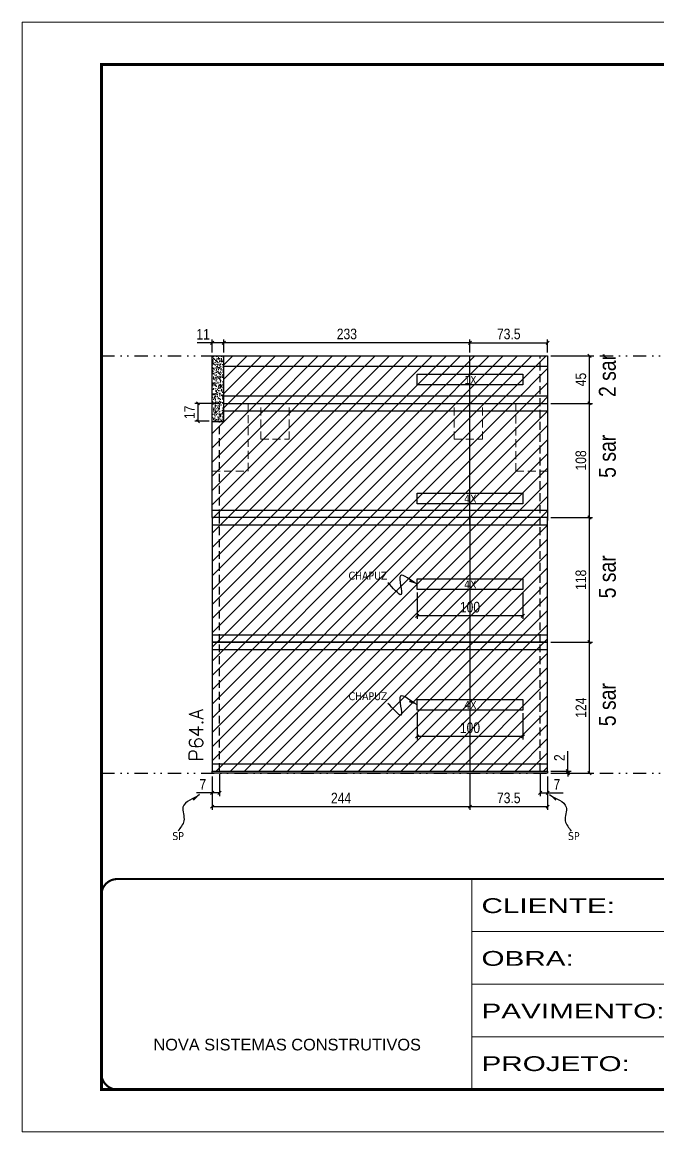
# Model space of a CAD drawing. Extents: x 14400 to 27878, y -21631 to 6985.
# Drawn here: x 16012 to 16614, y -957 to 93 of the extents above; entities that cross this region are included whole.
import ezdxf

# ---------------------------------------------------------------- set-up
doc = ezdxf.new("R2010")
doc.units = 0
for name, pattern in [('CONTINUO', [0]), ('DASHED', [0.75, 0.5, -0.25]), ('DIVIDE2', [0.625, 0.25, -0.125, 0, -0.125, 0, -0.125]), ('HIDDEN', [0.375, 0.25, -0.125])]:
    doc.linetypes.add(name, pattern=pattern)
for name, color, linetype in [('COTA', 241, 'Continuous'), ('NOMENCLATURA', 7, 'Continuous'), ('Nível', 160, 'Continuous'), ('Painéis', 200, 'Continuous'), ('Romaneio', 10, 'Continuous'), ('SARR_2.2x10', 60, 'Continuous'), ('SARR_2.2x7', 40, 'Continuous'), ('Sarrafo de Pressão', 42, 'HIDDEN'), ('texto', 7, 'Continuous')]:
    doc.layers.add(name, color=color, linetype=linetype)
for name, color, linetype, lineweight in [('Folhas', 255, 'Continuous', 9), ('Hachura', 251, 'Continuous', 9), ('SARRAFO DE PRESSAO', 251, 'DASHED', 9), ('Texto Seção', 7, 'Continuous', 15)]:
    doc.layers.add(name, color=color, linetype=linetype, lineweight=lineweight)
doc.styles.add('ARIAL', font='arial.ttf')
doc.styles.add('ARIAL_NARROW', font='ARIALN.TTF', dxfattribs={"height": 0.2})
doc.styles.add('COTA TECNICA', font='techl___.ttf', dxfattribs={"height": 10})
doc.styles.add('COTA TECNICA-50', font='techl___.ttf', dxfattribs={"height": 10})
doc.styles.add('REGUA-120', font='ROMANS.shx', dxfattribs={"height": 15})
doc.styles.get("Standard").update_dxf_attribs({"font": 'arial.ttf'})
doc.styles.add('Tecnologia', font='')
doc.styles.get('Tecnologia').set_extended_font_data('Forgotten Futurist')
doc.dimstyles.new('COTA PAINEL-50', dxfattribs={"dimtxt": 10, "dimasz": 3, "dimexe": 3, "dimexo": 3, "dimgap": 3, "dimtad": 1, "dimdec": 1, "dimzin": 12, "dimdsep": 46, "dimtxsty": 'COTA TECNICA-50', "dimblk1": 'OBLIQUE', "dimblk2": 'OBLIQUE', "dimsah": 1, "dimcen": 0.9, "dimclrd": 4, "dimclre": 4, "dimclrt": 240, "dimadec": 1, "dimazin": 3, "dimtfac": 1, "dimtdec": 1, "dimtmove": 0, "dimatfit": 3, "dimfxl": 1, "dimtolj": 1, "dimtzin": 12, "dimarcsym": 0})
doc.dimstyles.new('PAINEL', dxfattribs={"dimtxt": 10, "dimasz": 3, "dimexe": 3, "dimexo": 3, "dimgap": 3, "dimtad": 1, "dimdec": 1, "dimzin": 12, "dimdsep": 46, "dimtxsty": 'COTA TECNICA', "dimblk1": 'OBLIQUE', "dimblk2": 'OBLIQUE', "dimsah": 1, "dimcen": 0.9, "dimclrd": 4, "dimclre": 4, "dimclrt": 240, "dimadec": 1, "dimazin": 3, "dimtfac": 1, "dimtdec": 1, "dimtmove": 0, "dimatfit": 3, "dimfxl": 1, "dimtolj": 1, "dimtzin": 12, "dimarcsym": 0})
doc.dimstyles.get("Standard").update_dxf_attribs({"dimtxt": 0.18, "dimasz": 0.18, "dimexe": 0.18, "dimexo": 0.0625, "dimgap": 0.09, "dimtad": 0, "dimtih": 1, "dimtoh": 1, "dimdec": 4, "dimzin": 0, "dimdsep": 46, "dimtxsty": 'Standard', "dimcen": 0.09, "dimadec": 0, "dimazin": 0, "dimtfac": 1, "dimtdec": 4, "dimtofl": 0, "dimtmove": 0, "dimatfit": 3, "dimfxl": 1, "dimtolj": 1, "dimtzin": 0, "dimarcsym": 0})

# ---------------------------------------------------------------- blocks, each defined once
blk = doc.blocks.new('9999999999')
at = {"color": 30, "linetype": 'CONTINUO'}
for p, q in [((98564.6, 34230.2), (98564.6, 34429.4)), ((98564.6, 34379.6), (99584, 34379.6)), ((98564.6, 34329.8), (99488, 34329.8)), ((99584, 34329.8), (99488, 34329.8)), ((99488, 34329.8), (99488, 34230.2)), ((98564.6, 34280), (99488, 34280))]:
    blk.add_line(p, q, dxfattribs=at)
at = {"color": 30, "linetype": 'CONTINUO', "const_width": 2}
blk.add_lwpolyline([(99584, 34230.2), (99584, 34414.4, 0.414214), (99569, 34429.4), (98229, 34429.4, 0.414214), (98214, 34414.4), (98214, 34245.2, 0.414214), (98229, 34230.2), (99584, 34230.2)], format="xyb", dxfattribs=at)
at = {"layer": 'Folhas'}
blk.add_lwpolyline([(98139, 34190.2), (99624, 34190.2), (99624, 35240.2), (98139, 35240.2)], close=True, dxfattribs=at)
at = {"layer": 'Folhas', "color": 30, "const_width": 3}
blk.add_lwpolyline([(98214, 34230.2), (99584, 34230.2), (99584, 35200.2), (98214, 35200.2)], close=True, dxfattribs=at)
at = {"color": 7, "linetype": 'Continuous', "ltscale": 5, "style": 'ARIAL'}
for s, height, p in [('SKR', 15.48, (98837.7, 34393.1)), ('LEAF LOEFGREN', 15.483, (98837.7, 34343.3)), ('1° SUBSOLO INFERIOR', 15.483, (98837.7, 34293.5)), ('NOVA SISTEMAS CONSTRUTIVOS', 11.059, (98263.2, 34267.2)), ('PILARES', 15.48, (98837.7, 34243.7))]:
    blk.add_text(s, height=height, dxfattribs=at).set_placement(p)
at = {"layer": 'Folhas', "color": 7, "style": 'Tecnologia', "width": 1.5}
for s, p in [('CLIENTE:', (98573.7, 34397.2)), ('OBRA:', (98573.7, 34347.3)), ('PAVIMENTO:', (98573.7, 34297.5)), ('PROJETO:', (98573.7, 34247.7))]:
    blk.add_text(s, height=14, dxfattribs=at).set_placement(p)
blk = doc.blocks.new('_Oblique')
at = {"color": 0, "linetype": 'ByBlock', "lineweight": -2}
blk.add_line((-0.5, -0.5), (0.5, 0.5), dxfattribs=at)
blk = doc.blocks.new('*D2339')
at = {"layer": 'COTA', "color": 4, "lineweight": -2, "transparency": 16777216}
for p, q in [((16198.8, -618.4), (16198.8, -639)), ((16191.8, -620.4), (16191.8, -639)), ((16191.8, -636), (16177, -636)), ((16198.8, -636), (16191.8, -636))]:
    blk.add_line(p, q, dxfattribs=at)
at = {"layer": 'Defpoints', "color": 0, "transparency": 16777216}
for p in [(16191.8, -617.4), (16198.8, -615.4), (16191.8, -636)]:
    blk.add_point(p, dxfattribs=at)
at = {"layer": 'COTA', "color": 4, "lineweight": -2, "transparency": 16777216, "xscale": 3, "yscale": 3, "zscale": 3, "rotation": 180}
blk.add_blockref('_Oblique', (16191.8, -636), dxfattribs=at)
at = {"layer": 'COTA', "color": 4, "lineweight": -2, "transparency": 16777216, "xscale": 3, "yscale": 3, "zscale": 3}
blk.add_blockref('_Oblique', (16198.8, -636), dxfattribs=at)
at = {"layer": 'COTA', "color": 240, "transparency": 16777216, "insert": (16182.9, -627.9), "char_height": 10, "attachment_point": 5, "style": 'COTA TECNICA-50'}
blk.add_mtext('\\A1;7', dxfattribs=at)
blk = doc.blocks.new('*D2340')
at = {"layer": 'COTA', "color": 4, "lineweight": -2, "transparency": 16777216}
for p, q in [((16502.3, -618.4), (16502.3, -639)), ((16509.3, -620.4), (16509.3, -639)), ((16502.3, -636), (16509.3, -636)), ((16509.3, -636), (16524, -636))]:
    blk.add_line(p, q, dxfattribs=at)
at = {"layer": 'Defpoints', "color": 0, "transparency": 16777216}
for p in [(16502.3, -615.4), (16509.3, -617.4), (16509.3, -636)]:
    blk.add_point(p, dxfattribs=at)
at = {"layer": 'COTA', "color": 4, "lineweight": -2, "transparency": 16777216, "xscale": 3, "yscale": 3, "zscale": 3, "rotation": 180}
blk.add_blockref('_Oblique', (16502.3, -636), dxfattribs=at)
at = {"layer": 'COTA', "color": 4, "lineweight": -2, "transparency": 16777216, "xscale": 3, "yscale": 3, "zscale": 3}
blk.add_blockref('_Oblique', (16509.3, -636), dxfattribs=at)
at = {"layer": 'COTA', "color": 240, "transparency": 16777216, "insert": (16518.1, -627.9), "char_height": 10, "attachment_point": 5, "style": 'COTA TECNICA-50'}
blk.add_mtext('\\A1;7', dxfattribs=at)
blk = doc.blocks.new('*D2341')
at = {"layer": 'Defpoints', "color": 0, "linetype": 'ByBlock', "transparency": 16777216}
for p in [(16509.3, -493.4), (16548.9, -493.4), (16509.3, -617.4)]:
    blk.add_point(p, dxfattribs=at)
at = {"layer": 'Romaneio', "color": 4, "linetype": 'ByBlock', "lineweight": -2, "transparency": 16777216}
for p, q in [((16512.3, -493.4), (16551.9, -493.4)), ((16548.9, -617.4), (16548.9, -493.4)), ((16512.3, -617.4), (16551.9, -617.4))]:
    blk.add_line(p, q, dxfattribs=at)
at = {"layer": 'Romaneio', "color": 4, "linetype": 'ByBlock', "lineweight": -2, "transparency": 16777216, "xscale": 3, "yscale": 3, "zscale": 3}
for p, rotation in [((16548.9, -493.4), 90), ((16548.9, -617.4), 270)]:
    blk.add_blockref('_Oblique', p, dxfattribs=dict(at, rotation=rotation))
at = {"layer": 'Romaneio', "color": 240, "linetype": 'ByBlock', "transparency": 16777216, "insert": (16540.8, -555.4), "char_height": 10, "attachment_point": 5, "rotation": 90, "style": 'COTA TECNICA'}
blk.add_mtext('\\A1;124', dxfattribs=at)
blk = doc.blocks.new('*D2342')
at = {"layer": 'Defpoints', "color": 0, "linetype": 'ByBlock', "transparency": 16777216}
for p in [(16509.3, -493.4), (16548.9, -493.4), (16509.3, -617.4)]:
    blk.add_point(p, dxfattribs=at)
at = {"layer": 'Romaneio', "color": 4, "linetype": 'ByBlock', "lineweight": -2, "transparency": 16777216}
for p, q in [((16512.3, -493.4), (16551.9, -493.4)), ((16548.9, -617.4), (16548.9, -493.4)), ((16512.3, -617.4), (16551.9, -617.4))]:
    blk.add_line(p, q, dxfattribs=at)
at = {"layer": 'Romaneio', "color": 4, "linetype": 'ByBlock', "lineweight": -2, "transparency": 16777216, "xscale": 3, "yscale": 3, "zscale": 3}
for p, rotation in [((16548.9, -493.4), 90), ((16548.9, -617.4), 270)]:
    blk.add_blockref('_Oblique', p, dxfattribs=dict(at, rotation=rotation))
at = {"layer": 'Romaneio', "color": 240, "linetype": 'ByBlock', "transparency": 16777216, "insert": (16540.8, -555.4), "char_height": 10, "attachment_point": 5, "rotation": 90, "style": 'COTA TECNICA'}
blk.add_mtext('\\A1;124', dxfattribs=at)
blk = doc.blocks.new('*D2343')
at = {"layer": 'COTA', "color": 4, "lineweight": -2, "transparency": 16777216}
for p, q in [((16512.3, -375.4), (16551.9, -375.4)), ((16548.9, -493.4), (16548.9, -375.4)), ((16512.3, -493.4), (16551.9, -493.4))]:
    blk.add_line(p, q, dxfattribs=at)
at = {"layer": 'Defpoints', "color": 0, "transparency": 16777216}
for p in [(16509.3, -375.4), (16548.9, -375.4), (16509.3, -493.4)]:
    blk.add_point(p, dxfattribs=at)
at = {"layer": 'COTA', "color": 4, "lineweight": -2, "transparency": 16777216, "xscale": 3, "yscale": 3, "zscale": 3}
for p, rotation in [((16548.9, -375.4), 90), ((16548.9, -493.4), 270)]:
    blk.add_blockref('_Oblique', p, dxfattribs=dict(at, rotation=rotation))
at = {"layer": 'COTA', "color": 240, "transparency": 16777216, "insert": (16540.8, -434.4), "char_height": 10, "attachment_point": 5, "rotation": 90, "style": 'COTA TECNICA-50'}
blk.add_mtext('\\A1;118', dxfattribs=at)
blk = doc.blocks.new('*D2344')
at = {"layer": 'COTA', "color": 4, "lineweight": -2, "transparency": 16777216}
for p, q in [((16528.5, -615.4), (16528.5, -596.6)), ((16512.3, -615.4), (16531.5, -615.4)), ((16512.3, -617.4), (16531.5, -617.4)), ((16528.5, -617.4), (16528.5, -615.4)), ((16528.5, -617.4), (16528.5, -620.4))]:
    blk.add_line(p, q, dxfattribs=at)
at = {"layer": 'Defpoints', "color": 0, "transparency": 16777216}
for p in [(16509.3, -615.4), (16509.3, -617.4), (16528.5, -617.4)]:
    blk.add_point(p, dxfattribs=at)
at = {"layer": 'COTA', "color": 4, "lineweight": -2, "transparency": 16777216, "xscale": 3, "yscale": 3, "zscale": 3}
for p, rotation in [((16528.5, -615.4), 270), ((16528.5, -617.4), 90)]:
    blk.add_blockref('_Oblique', p, dxfattribs=dict(at, rotation=rotation))
at = {"layer": 'COTA', "color": 240, "transparency": 16777216, "insert": (16520.5, -602.7), "char_height": 10, "attachment_point": 5, "rotation": 90, "style": 'COTA TECNICA-50'}
blk.add_mtext('\\A1;2', dxfattribs=at)
blk = doc.blocks.new('*D2371')
at = {"layer": 'COTA', "color": 4, "lineweight": -2, "transparency": 16777216}
for p, q in [((16435.8, -618.4), (16435.8, -652)), ((16191.8, -620.4), (16191.8, -652)), ((16191.8, -649), (16435.8, -649))]:
    blk.add_line(p, q, dxfattribs=at)
at = {"layer": 'Defpoints', "color": 0, "transparency": 16777216}
for p in [(16191.8, -617.4), (16435.8, -615.4), (16435.8, -649)]:
    blk.add_point(p, dxfattribs=at)
at = {"layer": 'COTA', "color": 4, "lineweight": -2, "transparency": 16777216, "xscale": 3, "yscale": 3, "zscale": 3, "rotation": 180}
blk.add_blockref('_Oblique', (16191.8, -649), dxfattribs=at)
at = {"layer": 'COTA', "color": 4, "lineweight": -2, "transparency": 16777216, "xscale": 3, "yscale": 3, "zscale": 3}
blk.add_blockref('_Oblique', (16435.8, -649), dxfattribs=at)
at = {"layer": 'COTA', "color": 240, "transparency": 16777216, "insert": (16313.8, -640.9), "char_height": 10, "attachment_point": 5, "style": 'COTA TECNICA-50'}
blk.add_mtext('\\A1;244', dxfattribs=at)
blk = doc.blocks.new('*D2372')
at = {"layer": 'COTA', "color": 4, "lineweight": -2, "transparency": 16777216}
for p, q in [((16435.8, -618.4), (16435.8, -652)), ((16509.3, -620.4), (16509.3, -652)), ((16435.8, -649), (16509.3, -649))]:
    blk.add_line(p, q, dxfattribs=at)
at = {"layer": 'Defpoints', "color": 0, "transparency": 16777216}
for p in [(16435.8, -615.4), (16509.3, -617.4), (16509.3, -649)]:
    blk.add_point(p, dxfattribs=at)
at = {"layer": 'COTA', "color": 4, "lineweight": -2, "transparency": 16777216, "xscale": 3, "yscale": 3, "zscale": 3, "rotation": 180}
blk.add_blockref('_Oblique', (16435.8, -649), dxfattribs=at)
at = {"layer": 'COTA', "color": 4, "lineweight": -2, "transparency": 16777216, "xscale": 3, "yscale": 3, "zscale": 3}
blk.add_blockref('_Oblique', (16509.3, -649), dxfattribs=at)
at = {"layer": 'COTA', "color": 240, "transparency": 16777216, "insert": (16472.5, -640.8), "char_height": 10, "attachment_point": 5, "style": 'COTA TECNICA-50'}
blk.add_mtext('\\A1;73.5', dxfattribs=at)
blk = doc.blocks.new('*D2379')
at = {"layer": 'COTA', "color": 4, "linetype": 'ByBlock', "lineweight": -2, "transparency": 16777216}
for p, q in [((16385.8, -560.6), (16385.8, -585.5)), ((16485.8, -560.6), (16485.8, -585.5)), ((16485.8, -582.5), (16385.8, -582.5))]:
    blk.add_line(p, q, dxfattribs=at)
at = {"layer": 'Defpoints', "color": 0, "linetype": 'ByBlock', "transparency": 16777216}
for p in [(16385.8, -557.6), (16485.8, -557.6), (16385.8, -582.5)]:
    blk.add_point(p, dxfattribs=at)
at = {"layer": 'COTA', "color": 4, "linetype": 'ByBlock', "lineweight": -2, "transparency": 16777216, "xscale": 3, "yscale": 3, "zscale": 3, "rotation": 180}
blk.add_blockref('_Oblique', (16385.8, -582.5), dxfattribs=at)
at = {"layer": 'COTA', "color": 4, "linetype": 'ByBlock', "lineweight": -2, "transparency": 16777216, "xscale": 3, "yscale": 3, "zscale": 3}
blk.add_blockref('_Oblique', (16485.8, -582.5), dxfattribs=at)
at = {"layer": 'COTA', "color": 240, "linetype": 'ByBlock', "transparency": 16777216, "insert": (16435.8, -574.4), "char_height": 10, "attachment_point": 5, "style": 'COTA TECNICA'}
blk.add_mtext('\\A1;100', dxfattribs=at)
blk = doc.blocks.new('*D2380')
at = {"layer": 'COTA', "color": 4, "linetype": 'ByBlock', "lineweight": -2, "transparency": 16777216}
for p, q in [((16385.8, -446.5), (16385.8, -471.4)), ((16485.8, -446.5), (16485.8, -471.4)), ((16485.8, -468.4), (16385.8, -468.4))]:
    blk.add_line(p, q, dxfattribs=at)
at = {"layer": 'Defpoints', "color": 0, "linetype": 'ByBlock', "transparency": 16777216}
for p in [(16385.8, -443.5), (16485.8, -443.5), (16385.8, -468.4)]:
    blk.add_point(p, dxfattribs=at)
at = {"layer": 'COTA', "color": 4, "linetype": 'ByBlock', "lineweight": -2, "transparency": 16777216, "xscale": 3, "yscale": 3, "zscale": 3, "rotation": 180}
blk.add_blockref('_Oblique', (16385.8, -468.4), dxfattribs=at)
at = {"layer": 'COTA', "color": 4, "linetype": 'ByBlock', "lineweight": -2, "transparency": 16777216, "xscale": 3, "yscale": 3, "zscale": 3}
blk.add_blockref('_Oblique', (16485.8, -468.4), dxfattribs=at)
at = {"layer": 'COTA', "color": 240, "linetype": 'ByBlock', "transparency": 16777216, "insert": (16435.8, -460.3), "char_height": 10, "attachment_point": 5, "style": 'COTA TECNICA'}
blk.add_mtext('\\A1;100', dxfattribs=at)
blk = doc.blocks.new('*D2390')
at = {"layer": 'COTA', "color": 4, "lineweight": -2, "transparency": 16777216}
for p, q in [((16512.3, -267.4), (16551.9, -267.4)), ((16548.9, -375.4), (16548.9, -267.4)), ((16512.3, -375.4), (16551.9, -375.4))]:
    blk.add_line(p, q, dxfattribs=at)
at = {"layer": 'Defpoints', "color": 0, "transparency": 16777216}
for p in [(16509.3, -267.4), (16548.9, -267.4), (16509.3, -375.4)]:
    blk.add_point(p, dxfattribs=at)
at = {"layer": 'COTA', "color": 4, "lineweight": -2, "transparency": 16777216, "xscale": 3, "yscale": 3, "zscale": 3}
for p, rotation in [((16548.9, -267.4), 90), ((16548.9, -375.4), 270)]:
    blk.add_blockref('_Oblique', p, dxfattribs=dict(at, rotation=rotation))
at = {"layer": 'COTA', "color": 240, "transparency": 16777216, "insert": (16540.8, -321.4), "char_height": 10, "attachment_point": 5, "rotation": 90, "style": 'COTA TECNICA'}
blk.add_mtext('\\A1;108', dxfattribs=at)
blk = doc.blocks.new('*D2391')
at = {"layer": 'COTA', "color": 4, "lineweight": -2, "transparency": 16777216}
for p, q in [((16512.3, -222.4), (16551.9, -222.4)), ((16548.9, -267.4), (16548.9, -222.4)), ((16512.3, -267.4), (16551.9, -267.4))]:
    blk.add_line(p, q, dxfattribs=at)
at = {"layer": 'Defpoints', "color": 0, "transparency": 16777216}
for p in [(16509.3, -222.4), (16548.9, -222.4), (16509.3, -267.4)]:
    blk.add_point(p, dxfattribs=at)
at = {"layer": 'COTA', "color": 4, "lineweight": -2, "transparency": 16777216, "xscale": 3, "yscale": 3, "zscale": 3}
for p, rotation in [((16548.9, -222.4), 90), ((16548.9, -267.4), 270)]:
    blk.add_blockref('_Oblique', p, dxfattribs=dict(at, rotation=rotation))
at = {"layer": 'COTA', "color": 240, "transparency": 16777216, "insert": (16540.8, -244.9), "char_height": 10, "attachment_point": 5, "rotation": 90, "style": 'COTA TECNICA'}
blk.add_mtext('\\A1;45', dxfattribs=at)
blk = doc.blocks.new('*D2392')
at = {"layer": 'COTA', "color": 4, "lineweight": -2, "transparency": 16777216}
for p, q in [((16199.8, -267.4), (16175.4, -267.4)), ((16178.4, -284.4), (16178.4, -267.4)), ((16188.8, -284.4), (16175.4, -284.4))]:
    blk.add_line(p, q, dxfattribs=at)
at = {"layer": 'Defpoints', "color": 0, "transparency": 16777216}
for p in [(16178.4, -267.4), (16202.8, -267.4), (16191.8, -284.4)]:
    blk.add_point(p, dxfattribs=at)
at = {"layer": 'COTA', "color": 4, "lineweight": -2, "transparency": 16777216, "xscale": 3, "yscale": 3, "zscale": 3}
for p, rotation in [((16178.4, -267.4), 90), ((16178.4, -284.4), 270)]:
    blk.add_blockref('_Oblique', p, dxfattribs=dict(at, rotation=rotation))
at = {"layer": 'COTA', "color": 240, "transparency": 16777216, "insert": (16170.3, -275.9), "char_height": 10, "attachment_point": 5, "rotation": 90, "style": 'COTA TECNICA'}
blk.add_mtext('\\A1;17', dxfattribs=at)
blk = doc.blocks.new('*D2393')
at = {"layer": 'COTA', "color": 4, "lineweight": -2, "transparency": 16777216}
for p, q in [((16191.8, -219.4), (16191.8, -207.1)), ((16202.8, -219.4), (16202.8, -207.1)), ((16191.8, -210.1), (16177.7, -210.1)), ((16202.8, -210.1), (16191.8, -210.1))]:
    blk.add_line(p, q, dxfattribs=at)
at = {"layer": 'Defpoints', "color": 0, "transparency": 16777216}
for p in [(16191.8, -210.1), (16191.8, -222.4), (16202.8, -222.4)]:
    blk.add_point(p, dxfattribs=at)
at = {"layer": 'COTA', "color": 4, "lineweight": -2, "transparency": 16777216, "xscale": 3, "yscale": 3, "zscale": 3, "rotation": 180}
blk.add_blockref('_Oblique', (16191.8, -210.1), dxfattribs=at)
at = {"layer": 'COTA', "color": 4, "lineweight": -2, "transparency": 16777216, "xscale": 3, "yscale": 3, "zscale": 3}
blk.add_blockref('_Oblique', (16202.8, -210.1), dxfattribs=at)
at = {"layer": 'COTA', "color": 240, "transparency": 16777216, "insert": (16183.2, -202), "char_height": 10, "attachment_point": 5, "style": 'COTA TECNICA'}
blk.add_mtext('\\A1;11', dxfattribs=at)
blk = doc.blocks.new('*D2394')
at = {"layer": 'COTA', "color": 4, "lineweight": -2, "transparency": 16777216}
for p, q in [((16202.8, -219.4), (16202.8, -207.1)), ((16435.8, -219.4), (16435.8, -207.1)), ((16435.8, -210.1), (16202.8, -210.1))]:
    blk.add_line(p, q, dxfattribs=at)
at = {"layer": 'Defpoints', "color": 0, "transparency": 16777216}
for p in [(16202.8, -210.1), (16202.8, -222.4), (16435.8, -222.4)]:
    blk.add_point(p, dxfattribs=at)
at = {"layer": 'COTA', "color": 4, "lineweight": -2, "transparency": 16777216, "xscale": 3, "yscale": 3, "zscale": 3, "rotation": 180}
blk.add_blockref('_Oblique', (16202.8, -210.1), dxfattribs=at)
at = {"layer": 'COTA', "color": 4, "lineweight": -2, "transparency": 16777216, "xscale": 3, "yscale": 3, "zscale": 3}
blk.add_blockref('_Oblique', (16435.8, -210.1), dxfattribs=at)
at = {"layer": 'COTA', "color": 240, "transparency": 16777216, "insert": (16319.3, -201.8), "char_height": 10, "attachment_point": 5, "style": 'COTA TECNICA'}
blk.add_mtext('\\A1;233', dxfattribs=at)
blk = doc.blocks.new('*D2395')
at = {"layer": 'COTA', "color": 4, "lineweight": -2, "transparency": 16777216}
for p, q in [((16435.8, -219.4), (16435.8, -207.1)), ((16509.3, -219.4), (16509.3, -207.1)), ((16435.8, -210.1), (16509.3, -210.1))]:
    blk.add_line(p, q, dxfattribs=at)
at = {"layer": 'Defpoints', "color": 0, "transparency": 16777216}
for p in [(16509.3, -210.1), (16435.8, -222.4), (16509.3, -222.4)]:
    blk.add_point(p, dxfattribs=at)
at = {"layer": 'COTA', "color": 4, "lineweight": -2, "transparency": 16777216, "xscale": 3, "yscale": 3, "zscale": 3, "rotation": 180}
blk.add_blockref('_Oblique', (16435.8, -210.1), dxfattribs=at)
at = {"layer": 'COTA', "color": 4, "lineweight": -2, "transparency": 16777216, "xscale": 3, "yscale": 3, "zscale": 3}
blk.add_blockref('_Oblique', (16509.3, -210.1), dxfattribs=at)
at = {"layer": 'COTA', "color": 240, "transparency": 16777216, "insert": (16472.5, -201.8), "char_height": 10, "attachment_point": 5, "style": 'COTA TECNICA'}
blk.add_mtext('\\A1;73.5', dxfattribs=at)

msp = doc.modelspace()

# ---------------------------------------------------------------- hatches: boundary and pattern name
at = {"layer": 'COTA'}
h = msp.add_hatch(dxfattribs=at)
h.set_pattern_fill('AR-CONC', color=256, scale=0.03)
h.paths.add_polyline_path([(16191.77, -284.44), (16202.77, -284.44), (16202.77, -222.44), (16191.77, -222.44)])
at = {"layer": 'Hachura'}
h = msp.add_hatch(dxfattribs=at)
h.set_pattern_fill('ANSI31', color=256, scale=3)
h.paths.add_polyline_path([(16435.77, -222.44), (16202.77, -222.44), (16202.77, -267.44), (16435.77, -267.44)])
h = msp.add_hatch(dxfattribs=at)
h.set_pattern_fill('ANSI31', color=256, scale=3)
h.paths.add_polyline_path([(16509.27, -222.44), (16435.77, -222.44), (16435.77, -267.44), (16509.27, -267.44)])
at = {"layer": 'Hachura', "linetype": 'ByBlock'}
h = msp.add_hatch(dxfattribs=at)
h.set_pattern_fill('ANSI31', color=256, scale=3)
h.paths.add_polyline_path([(16202.77, -267.44), (16202.77, -284.44), (16191.77, -284.44), (16191.77, -375.44), (16435.77, -375.44), (16435.77, -267.44)])
h.paths.add_polyline_path([(16435.77, -375.44), (16509.27, -375.44), (16509.27, -267.44), (16435.77, -267.44)])
h = msp.add_hatch(dxfattribs=at)
h.set_pattern_fill('ANSI31', color=256, scale=3)
h.paths.add_polyline_path([(16435.77, -493.44), (16435.77, -375.44), (16191.77, -375.44), (16191.77, -493.44)])
h.paths.add_polyline_path([(16435.77, -493.44), (16509.27, -493.44), (16509.27, -375.44), (16435.77, -375.44)])
h.paths.add_polyline_path([(16435.77, -615.44), (16509.27, -615.44), (16509.27, -493.44), (16435.77, -493.44)])
h.paths.add_polyline_path([(16191.77, -493.44), (16191.77, -615.44), (16435.77, -615.44), (16435.77, -493.44)])

# ---------------------------------------------------------------- linework, layer by layer
at = {"layer": 'COTA'}
for p, q in [((16191.77, -284.44), (16191.77, -222.44)), ((16191.77, -222.44), (16202.77, -222.44))]:
    msp.add_line(p, q, dxfattribs=at)
at = {"layer": 'Hachura', "linetype": 'HIDDEN', "ltscale": 30}
for p, q in [((16225.77, -267.44), (16225.77, -331.44)), ((16237.77, -301.44), (16237.77, -267.44)), ((16264.77, -301.44), (16264.77, -267.44)), ((16420.77, -301.44), (16420.77, -267.44)), ((16447.77, -301.44), (16447.77, -267.44)), ((16479.27, -331.44), (16479.27, -267.44)), ((16237.77, -301.44), (16264.77, -301.44)), ((16420.77, -301.44), (16447.77, -301.44)), ((16191.77, -331.44), (16225.77, -331.44)), ((16509.27, -331.44), (16479.27, -331.44))]:
    msp.add_line(p, q, dxfattribs=at)
at = {"layer": 'Nível', "color": 4, "linetype": 'DIVIDE2', "ltscale": 50}
for p, q in [((16086.97, -222.44), (17496.97, -222.44)), ((16086.97, -617.44), (17496.97, -617.44))]:
    msp.add_line(p, q, dxfattribs=at)
at = {"layer": 'Painéis'}
for p, q in [((16202.77, -222.44), (16509.27, -222.44)), ((16202.77, -284.44), (16202.77, -222.44)), ((16435.77, -382.44), (16435.77, -222.44)), ((16509.27, -222.44), (16509.27, -378.12)), ((16202.77, -267.44), (16509.27, -267.44)), ((16191.77, -375.44), (16191.77, -284.44)), ((16191.77, -284.44), (16202.77, -284.44)), ((16435.77, -375.44), (16435.77, -615.44))]:
    msp.add_line(p, q, dxfattribs=at)
for points in [[(16509.27, -375.44), (16191.77, -375.44), (16191.77, -493.44), (16509.27, -493.44)], [(16509.27, -493.44), (16191.77, -493.44), (16191.77, -615.44), (16509.27, -615.44)], [(16509.27, -617.44), (16191.77, -617.44), (16191.77, -615.44), (16509.27, -615.44)]]:
    msp.add_lwpolyline(points, close=True, dxfattribs=at)
at = {"layer": 'SARR_2.2x10'}
for points in [[(16385.77, -239.94), (16485.77, -239.94), (16485.77, -249.94), (16385.77, -249.94)], [(16385.77, -352.33), (16485.77, -352.33), (16485.77, -362.33), (16385.77, -362.33)], [(16385.77, -433.52), (16485.77, -433.52), (16485.77, -443.52), (16385.77, -443.52)], [(16385.77, -547.6), (16485.77, -547.6), (16485.77, -557.6), (16385.77, -557.6)]]:
    msp.add_lwpolyline(points, close=True, dxfattribs=at)
at = {"layer": 'SARR_2.2x7'}
for p, q in [((16202.77, -232.12), (16435.77, -232.12)), ((16435.77, -232.12), (16509.27, -232.12)), ((16202.77, -260.44), (16435.77, -260.44)), ((16435.77, -260.44), (16509.27, -260.44)), ((16202.77, -274.44), (16435.77, -274.44)), ((16435.77, -274.44), (16509.27, -274.44)), ((16191.77, -368.44), (16435.77, -368.44)), ((16435.77, -368.44), (16509.27, -368.44)), ((16191.77, -382.44), (16435.77, -382.44)), ((16435.77, -382.44), (16509.27, -382.44)), ((16191.77, -486.44), (16435.77, -486.44)), ((16435.77, -486.44), (16509.27, -486.44)), ((16191.77, -500.44), (16435.77, -500.44)), ((16435.77, -500.44), (16509.27, -500.44)), ((16191.77, -608.44), (16435.77, -608.44)), ((16435.77, -608.44), (16509.27, -608.44))]:
    msp.add_line(p, q, dxfattribs=at)
at = {"layer": 'Sarrafo de Pressão', "ltscale": 30}
for p, q in [((16502.27, -382.44), (16502.27, -222.44)), ((16198.77, -375.44), (16198.77, -284.44)), ((16198.77, -493.44), (16198.77, -375.44)), ((16502.27, -493.44), (16502.27, -375.44)), ((16198.77, -615.44), (16198.77, -493.44)), ((16502.27, -615.44), (16502.27, -493.44))]:
    msp.add_line(p, q, dxfattribs=at)

# ---------------------------------------------------------------- block references
at = {"layer": 'SARRAFO DE PRESSAO', "color": 6, "linetype": 'ByBlock'}
msp.add_blockref('9999999999', (-82127.01, -35146.93), dxfattribs=at)

# ---------------------------------------------------------------- texts
at = {"layer": 'NOMENCLATURA', "style": 'ARIAL_NARROW'}
for s, p in [('2 sar', (16573.79, -261.4)), ('5 sar', (16573.79, -337.9)), ('5 sar', (16573.79, -451.92)), ('5 sar', (16573.79, -572.92))]:
    msp.add_text(s, height=16, rotation=90, dxfattribs=at).set_placement(p)
at = {"layer": 'texto', "color": 0, "char_height": 7.5, "attachment_point": 5}
for s, insert in [('{\\fTahoma|b0|i0|c0|p34;\\C4;1X}', (16436.16, -245.23)), ('{\\fTahoma|b0|i0|c0|p34;\\C4;4X}', (16436.16, -357.62)), ('{\\fTahoma|b0|i0|c0|p34;\\C4;CHAPUZ}', (16339.22, -430.5)), ('{\\fTahoma|b0|i0|c0|p34;\\C4;4X}', (16436.16, -438.81)), ('{\\fTahoma|b0|i0|c0|p34;\\C4;CHAPUZ}', (16339.22, -544.58)), ('{\\fTahoma|b0|i0|c0|p34;\\C4;4X}', (16436.16, -552.89)), ('{\\fTahoma|b0|i0|c0|p34;\\C4;SP}', (16159.52, -676.93)), ('{\\fTahoma|b0|i0|c0|p34;\\C4;SP}', (16534.05, -676.93))]:
    msp.add_mtext(s, dxfattribs=dict(at, insert=insert))
at = {"layer": 'Texto Seção', "insert": (16183.15, -606.19), "char_height": 13, "width": 285.3299, "attachment_point": 7, "rotation": 90, "style": 'REGUA-120'}
msp.add_mtext('P64.A', dxfattribs=at)

# ---------------------------------------------------------------- dimensions: what is measured, and where the dimension line sits
at = {"layer": 'COTA'}
for base, p1, p2, dimstyle, picture, middle in [((16191.77, -210.06), (16202.77, -222.44), (16191.77, -222.44), 'PAINEL', '*D2393', (16183.22, -202)), ((16202.77, -210.06), (16435.77, -222.44), (16202.77, -222.44), 'PAINEL', '*D2394', (16319.27, -201.84)), ((16509.27, -210.06), (16435.77, -222.44), (16509.27, -222.44), 'PAINEL', '*D2395', (16472.52, -201.84)), ((16435.77, -649), (16191.77, -617.44), (16435.77, -615.44), 'COTA PAINEL-50', '*D2371', (16313.77, -640.92)), ((16509.27, -649), (16435.77, -615.44), (16509.27, -617.44), 'COTA PAINEL-50', '*D2372', (16472.52, -640.78)), ((16509.27, -635.95), (16502.27, -615.44), (16509.27, -617.44), 'COTA PAINEL-50', '*D2340', (16518.13, -627.88))]:
    dim = msp.add_linear_dim(base=base, p1=p1, p2=p2, dimstyle=dimstyle, dxfattribs=at)
    dim.commit()
    dim.dimension.update_dxf_attribs({"geometry": picture, "text_midpoint": middle})
for base, p1, p2, angle, dimstyle, picture, middle in [((16548.91, -222.44), (16509.27, -267.44), (16509.27, -222.44), 90, 'PAINEL', '*D2391', (16540.8, -244.94)), ((16178.39, -267.44), (16191.77, -284.44), (16202.77, -267.44), 90, 'PAINEL', '*D2392', (16170.32, -275.94)), ((16548.91, -267.44), (16509.27, -375.44), (16509.27, -267.44), 90, 'PAINEL', '*D2390', (16540.79, -321.44)), ((16548.91, -375.44), (16509.27, -493.44), (16509.27, -375.44), 90, 'COTA PAINEL-50', '*D2343', (16540.81, -434.44)), ((16191.77, -635.95), (16198.77, -615.44), (16191.77, -617.44), 180, 'COTA PAINEL-50', '*D2339', (16182.9, -627.88))]:
    dim = msp.add_linear_dim(base=base, p1=p1, p2=p2, angle=angle, dimstyle=dimstyle, dxfattribs=at)
    dim.commit()
    dim.dimension.update_dxf_attribs({"geometry": picture, "text_midpoint": middle})
at = {"layer": 'COTA', "linetype": 'ByBlock'}
for base, p1, p2, picture, middle in [((16385.77, -468.44), (16485.77, -443.52), (16385.77, -443.52), '*D2380', (16435.77, -460.34)), ((16385.77, -582.52), (16485.77, -557.6), (16385.77, -557.6), '*D2379', (16435.77, -574.42))]:
    dim = msp.add_linear_dim(base=base, p1=p1, p2=p2, dimstyle='PAINEL', dxfattribs=at)
    dim.commit()
    dim.dimension.update_dxf_attribs({"geometry": picture, "text_midpoint": middle})
at = {"layer": 'COTA'}
dim = msp.add_linear_dim(base=(16528.53, -617.44), p1=(16509.27, -615.44), p2=(16509.27, -617.44), angle=90, dimstyle='COTA PAINEL-50', dxfattribs=at)
dim.commit()
dim.dimension.update_dxf_attribs({"geometry": '*D2344', "text_midpoint": (16528.53, -602.69), "dimtype": 160})
at = {"layer": 'Romaneio', "linetype": 'ByBlock'}
for picture in ['*D2341', '*D2342']:
    dim = msp.add_aligned_dim(p1=(16509.27, -617.44), p2=(16509.27, -493.44), distance=-39.64, dimstyle='PAINEL', dxfattribs=at)
    dim.commit()
    dim.dimension.update_dxf_attribs({"geometry": picture, "text_midpoint": (16540.84, -555.44)})

# ---------------------------------------------------------------- leaders
at = {"layer": 'COTA', "path_type": 1}
for points in [[(16385.77, -438.52), (16369.98, -430.5), (16370.57, -448.37), (16358.14, -437.23)], [(16385.77, -552.6), (16369.98, -544.58), (16370.57, -562.45), (16358.14, -551.31)], [(16179.94, -637.62), (16164.15, -649.46), (16165.08, -662.46), (16159.53, -672.24)], [(16511.1, -637.62), (16526.88, -649.46), (16525.96, -662.46), (16531.51, -672.24)]]:
    msp.add_leader(points, dimstyle='Standard', override={"dimasz": 8}, dxfattribs=at)

doc.saveas('drawing.dxf')
